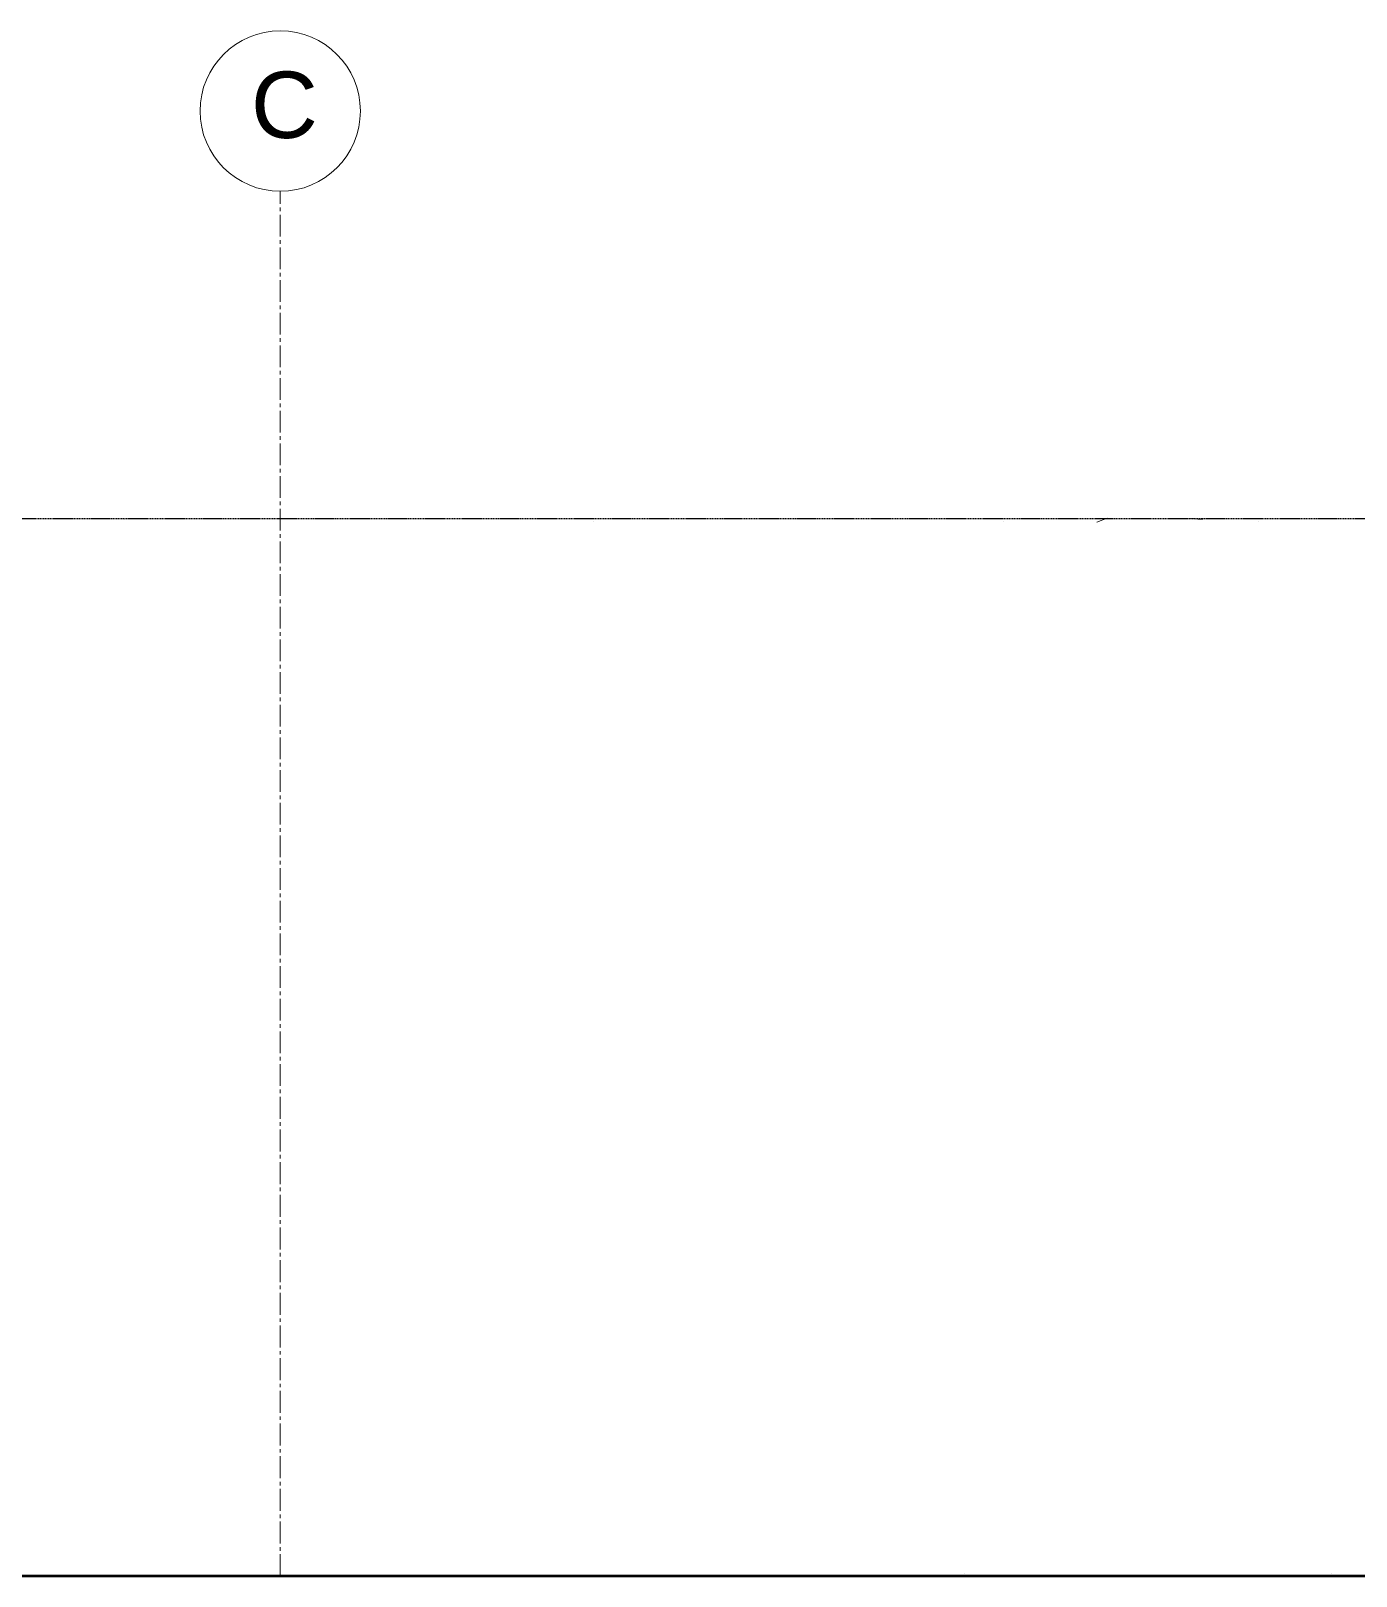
# Model space of a CAD drawing. Header units: centimetres. Extents: x -1487 to 7635, y -1892 to 2688.
# Drawn here: x 6517.8 to 6837.3, y 752 to 1124.4 of the extents above; entities that cross this region are included whole.
import ezdxf

# ---------------------------------------------------------------- set-up
doc = ezdxf.new("R2010")
doc.units = ezdxf.units.CM
for name, pattern in [('ACAD_ISO10W100', [18, 12, -3, 0, -3]), ('CENTERX2', [4, 2.5, -0.5, 0.5, -0.5]), ('CENTRO2', [1.125, 0.75, -0.125, 0.125, -0.125])]:
    doc.linetypes.add(name, pattern=pattern)
for name, color, linetype, lineweight in [('A-ELEV-PATT', 8, 'Continuous', 18), ('AA - linee quote', 3, 'Continuous', 13), ('AA - pareti sezionate', 7, 'Continuous', 50), ('AA pareti non sezionate', 2, 'Continuous', 25)]:
    doc.layers.add(name, color=color, linetype=linetype, lineweight=lineweight)
doc.styles.add('ARIAL', font='Arial.ttf')

msp = doc.modelspace()

# ---------------------------------------------------------------- linework, layer by layer
at = {"layer": 'A-ELEV-PATT', "linetype": 'Continuous'}
for p, q in [((6518.1806, 1006.9256), (6518.1804, 1006.9272)), ((6540.4033, 1006.6415), (6540.4033, 1006.6415)), ((6653.5345, 1006.1206), (6653.5345, 1006.1206)), ((6752.246, 1006.2836), (6752.246, 1006.2836)), ((6774.8259, 1005.9824), (6777.3111, 1006.9364)), ((6797.1436, 1006.9151), (6797.1621, 1006.9371)), ((6797.1505, 1006.9098), (6800.1869, 1006.6441)), ((6800.227, 1006.6307), (6800.1705, 1006.9368)), ((6813.7266, 1006.252), (6813.7266, 1006.252)), ((6742.9802, 752.6185), (6742.9802, 752.6185)), ((6831.4677, 752.7136), (6831.4677, 752.7136)), ((6613.729, 752.0627), (6613.729, 752.0627)), ((6615.3087, 752.1742), (6615.5781, 751.9925)), ((6700.7432, 752.1817), (6702.9064, 751.9925))]:
    msp.add_line(p, q, dxfattribs=at)
at = {"layer": 'AA - linee quote', "linetype": 'CENTRO2', "ltscale": 7}
msp.add_line((6577.9371, 751.9925), (6577.9371, 1085.7627), dxfattribs=at)
at = {"layer": 'AA - linee quote'}
msp.add_circle((6577.9371, 1105.0899), 19.3273, dxfattribs=at)
at = {"layer": 'AA - pareti sezionate'}
msp.add_line((7186.1933, 751.9925), (5917.5979, 751.9925), dxfattribs=at)
at = {"layer": 'AA pareti non sezionate', "linetype": 'ACAD_ISO10W100', "ltscale": 0.0009}
msp.add_line((5962.9595, 1006.9256), (7178.6933, 1006.9256), dxfattribs=at)
at = {"layer": 'AA pareti non sezionate', "extrusion": (-4.44089e-16, 5.03198e-31, -1)}
msp.add_line((6869.9595, 751.9925), (6264.9595, 751.9925), dxfattribs=at)

# ---------------------------------------------------------------- texts
at = {"layer": 'AA - linee quote', "linetype": 'CENTERX2', "ltscale": 5, "style": 'ARIAL'}
msp.add_attdef('C', (6570.8771, 1098.6087), '', height=16, dxfattribs=at)

doc.saveas('drawing.dxf')
